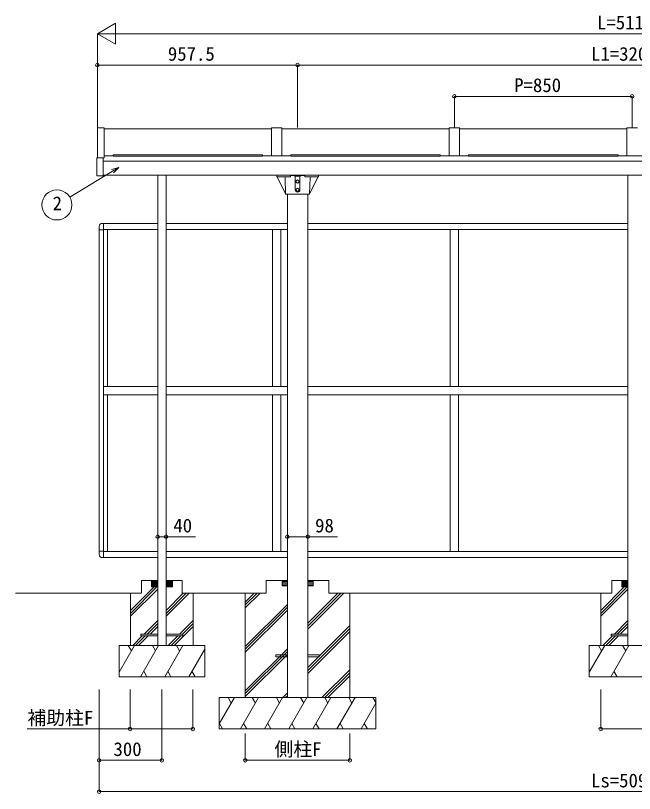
# Model space of a CAD drawing. Units: millimetres, scale not verified. Extents: x -7780 to 8280, y -5652 to 5795.
# Drawn here: x -243 to 2717, y -3504 to 219 of the extents above; entities that cross this region are included whole.
import ezdxf
from ezdxf.enums import TextEntityAlignment as Align

# ---------------------------------------------------------------- set-up
doc = ezdxf.new("R2010")
doc.units = ezdxf.units.MM
doc.header["$LTSCALE"] = 30
doc.layers.add('0-2_YKK_ZWAK', color=4, linetype='Continuous', lineweight=9)
doc.layers.add('0-3_YKK_11', color=6, linetype='Continuous', lineweight=9)
doc.styles.add('ＭＳ ゴシック', font='')
doc.styles.get('ＭＳ ゴシック').set_extended_font_data('MS Gothic')

msp = doc.modelspace()

# ---------------------------------------------------------------- linework, layer by layer
at = {"layer": '0-2_YKK_ZWAK'}
for p, q in [((148.5, -462.93), (148.5, -318.07)), ((181, -318.07), (148.5, -318.07)), ((181, -462.93), (181, -318.07)), ((981, -323.07), (181, -323.07)), ((981, -453.43), (981, -318.07)), ((1031, -318.07), (981, -318.07)), ((1031, -453.43), (1031, -318.07)), ((1831, -323.07), (1031, -323.07)), ((1831, -453.43), (1831, -318.07)), ((1881, -318.07), (1831, -318.07)), ((1881, -453.43), (1881, -318.07)), ((2681, -323.07), (1881, -323.07)), ((2680.99, -453.43), (2681, -318.07)), ((2731, -318.07), (2681, -318.07)), ((145.5, -548.93), (145.5, -462.93)), ((180.99, -462.93), (145.5, -462.93)), ((175.5, -548.93), (175.5, -462.93)), ((5236.49, -478.08), (175.5, -478.08)), ((223.49, -453.43), (181, -453.43)), ((938.49, -448.05), (223.49, -448.05)), ((223.49, -448.05), (223.49, -454.34)), ((223.49, -454.34), (938.49, -454.34)), ((938.49, -454.34), (938.49, -448.05)), ((1073.49, -453.43), (938.49, -453.43)), ((1788.49, -448.05), (1073.49, -448.05)), ((1073.49, -448.05), (1073.49, -454.34)), ((1073.49, -454.34), (1788.49, -454.34)), ((1788.49, -454.34), (1788.49, -448.05)), ((1923.49, -453.43), (1788.49, -453.43)), ((2638.49, -448.05), (1923.49, -448.05)), ((1923.49, -448.05), (1923.49, -454.34)), ((1923.49, -454.34), (2638.49, -454.34)), ((2638.49, -454.34), (2638.49, -448.05)), ((2773.49, -453.43), (2638.49, -453.43)), ((175.5, -548.93), (145.5, -548.93)), ((5236.49, -545.94), (175.5, -545.94)), ((437, -2545.94), (437, -545.94)), ((477, -2545.94), (477, -545.94)), ((1006, -551.44), (1006.27, -546.41)), ((1006, -551.44), (1006.03, -552.04)), ((1205.24, -545.94), (1006.77, -545.94)), ((1008.03, -553.94), (1072.1, -553.94)), ((1048.88, -633.94), (1008.12, -553.94)), ((1072.1, -546.94), (1072.1, -553.94)), ((1072.1, -546.94), (1139.91, -546.94)), ((1095.09, -550.44), (1095.09, -615.94)), ((1116.91, -550.44), (1116.91, -615.94)), ((1139.91, -546.94), (1139.91, -553.94)), ((1139.91, -553.94), (1203.97, -553.94)), ((1163.12, -633.94), (1203.88, -553.94)), ((1206, -551.44), (1205.74, -546.41)), ((1206, -551.44), (1205.97, -552.04)), ((2686, -2545.94), (2686, -545.94)), ((1046.26, -558.76), (1048.9, -634.49)), ((1099.5, -572.19), (1106, -568.43)), ((1099.5, -572.19), (1099.5, -579.69)), ((1106, -583.44), (1099.5, -579.69)), ((1112.5, -572.19), (1106, -568.43)), ((1106, -583.44), (1112.5, -579.69)), ((1112.5, -579.69), (1112.5, -572.19)), ((1165.75, -558.76), (1163.1, -634.49)), ((1099.5, -612.18), (1106, -608.43)), ((1099.5, -612.18), (1099.5, -619.69)), ((1106, -623.44), (1099.5, -619.69)), ((1105.09, -625.94), (1106.91, -625.94)), ((1112.5, -612.18), (1106, -608.43)), ((1106, -623.44), (1112.5, -619.69)), ((1112.5, -619.69), (1112.5, -612.18)), ((1161.6, -635.94), (1050.4, -635.94)), ((1057, -3045.94), (1057, -635.94)), ((1155, -3045.94), (1155, -635.94)), ((172, -775.94), (437, -775.94)), ((177, -775.94), (177, -1575.94)), ((477, -775.94), (1057, -775.94)), ((1155, -775.94), (2686, -775.94)), ((157, -790.94), (157, -1575.94)), ((157, -806.44), (177, -806.44)), ((437, -805.94), (177, -805.94)), ((197, -1555.94), (197, -805.94)), ((1057, -805.94), (477, -805.94)), ((986, -805.94), (986, -1555.94)), ((1026, -1555.94), (1026, -805.94)), ((2686, -805.94), (1155, -805.94)), ((1836, -805.94), (1836, -1555.94)), ((1876, -1555.94), (1876, -805.94)), ((437, -1555.94), (177, -1555.94)), ((1057, -1555.94), (477, -1555.94)), ((2686, -1555.94), (1155, -1555.94)), ((157, -2360.94), (157, -1575.94)), ((177, -2375.94), (177, -1575.94)), ((437, -1595.94), (177, -1595.94)), ((197, -1595.94), (197, -2345.94)), ((1057, -1595.94), (477, -1595.94)), ((986, -1595.94), (986, -2345.94)), ((1026, -2345.94), (1026, -1595.94)), ((2686, -1595.94), (1155, -1595.94)), ((1836, -1595.94), (1836, -2345.94)), ((1876, -2345.94), (1876, -1595.94)), ((157, -2345.44), (177, -2345.44)), ((172, -2375.94), (437, -2375.94)), ((437, -2345.94), (177, -2345.94)), ((1057, -2345.94), (477, -2345.94)), ((477, -2375.94), (1057, -2375.94)), ((2686, -2345.94), (1155, -2345.94)), ((1155, -2375.94), (2686, -2375.94)), ((407, -2485.94), (407, -2515.94)), ((407, -2514.82), (435.88, -2485.94)), ((407, -2511.99), (433.05, -2485.94)), ((407, -2509.17), (430.23, -2485.94)), ((407, -2506.34), (427.4, -2485.94)), ((407, -2503.51), (424.57, -2485.94)), ((407, -2500.68), (421.74, -2485.94)), ((407, -2497.85), (418.91, -2485.94)), ((407, -2495.02), (416.08, -2485.94)), ((407, -2492.2), (413.26, -2485.94)), ((407, -2489.37), (410.43, -2485.94)), ((407, -2486.54), (407.6, -2485.94)), ((408.71, -2515.94), (437, -2487.65)), ((411.54, -2515.94), (437, -2490.48)), ((414.37, -2515.94), (437, -2493.31)), ((437, -2795.94), (437, -2475.94)), ((477, -2795.94), (477, -2475.94)), ((477, -2514.82), (505.88, -2485.94)), ((477, -2511.99), (503.05, -2485.94)), ((477, -2509.17), (500.23, -2485.94)), ((477, -2506.34), (497.4, -2485.94)), ((477, -2503.51), (494.57, -2485.94)), ((477, -2500.68), (491.74, -2485.94)), ((477, -2497.85), (488.91, -2485.94)), ((477, -2495.02), (486.08, -2485.94)), ((477, -2492.2), (483.26, -2485.94)), ((477, -2489.37), (480.43, -2485.94)), ((477, -2486.54), (477.6, -2485.94)), ((478.71, -2515.94), (507, -2487.65)), ((481.54, -2515.94), (507, -2490.48)), ((484.37, -2515.94), (507, -2493.31)), ((507, -2485.94), (507, -2515.94)), ((956, -2485.94), (956, -2545.94)), ((956, -2485.94), (1057, -2485.94)), ((1032, -2489.8), (1057, -2489.8)), ((1155, -2489.8), (1180, -2489.8)), ((2656, -2485.94), (2656, -2515.94)), ((2656, -2514.82), (2684.88, -2485.94)), ((2656, -2511.99), (2682.05, -2485.94)), ((2656, -2509.17), (2679.23, -2485.94)), ((2656, -2506.34), (2676.4, -2485.94)), ((2656, -2503.51), (2673.57, -2485.94)), ((2656, -2500.68), (2670.74, -2485.94)), ((2656, -2497.85), (2667.91, -2485.94)), ((2656, -2495.02), (2665.08, -2485.94)), ((2656, -2492.2), (2662.26, -2485.94)), ((2656, -2489.37), (2659.43, -2485.94)), ((2656, -2486.54), (2656.6, -2485.94)), ((2657.71, -2515.94), (2686, -2487.65)), ((2660.54, -2515.94), (2686, -2490.48)), ((2663.37, -2515.94), (2686, -2493.31)), ((2686, -2795.94), (2686, -2475.94)), ((307, -2628.28), (419.34, -2515.94)), ((307, -2642.42), (433.49, -2515.94)), ((307, -2656.57), (437, -2526.57)), ((437, -2515.94), (407, -2515.94)), ((417.2, -2515.94), (437, -2496.14)), ((420.03, -2515.94), (437, -2498.96)), ((422.85, -2515.94), (437, -2501.79)), ((425.68, -2515.94), (437, -2504.62)), ((428.51, -2515.94), (437, -2507.45)), ((431.34, -2515.94), (437, -2510.28)), ((434.17, -2515.94), (437, -2513.11)), ((477, -2515.94), (507, -2515.94)), ((487.2, -2515.94), (507, -2496.14)), ((490.03, -2515.94), (507, -2498.96)), ((492.85, -2515.94), (507, -2501.79)), ((495.68, -2515.94), (507, -2504.62)), ((498.51, -2515.94), (507, -2507.45)), ((501.34, -2515.94), (507, -2510.28)), ((504.17, -2515.94), (507, -2513.11)), ((1032, -2496.15), (1057, -2496.15)), ((1032, -2502.5), (1057, -2502.5)), ((1032, -2508.85), (1057, -2508.85)), ((1155, -2496.15), (1180, -2496.15)), ((1155, -2502.5), (1180, -2502.5)), ((1155, -2508.85), (1180, -2508.85)), ((2556, -2628.28), (2668.34, -2515.94)), ((2556, -2642.42), (2682.49, -2515.94)), ((2556, -2656.57), (2686, -2526.57)), ((2686, -2515.94), (2656, -2515.94)), ((2666.2, -2515.94), (2686, -2496.14)), ((2669.03, -2515.94), (2686, -2498.96)), ((2671.85, -2515.94), (2686, -2501.79)), ((2674.68, -2515.94), (2686, -2504.62)), ((2677.51, -2515.94), (2686, -2507.45)), ((2680.34, -2515.94), (2686, -2510.28)), ((2683.17, -2515.94), (2686, -2513.11)), ((-242.73, -2545.94), (357.5, -2545.94)), ((307, -2795.94), (307, -2545.94)), ((477, -2628.28), (559.34, -2545.94)), ((477, -2642.42), (573.49, -2545.94)), ((477, -2656.57), (587.63, -2545.94)), ((552.5, -2545.94), (956, -2545.94)), ((607, -2795.94), (607, -2545.94)), ((856, -3045.94), (856, -2545.94)), ((856, -2588.28), (898.35, -2545.94)), ((856, -2602.43), (912.49, -2545.94)), ((856, -2616.57), (926.63, -2545.94)), ((1155, -2689.28), (1298.35, -2545.94)), ((1155, -2703.42), (1312.49, -2545.94)), ((1155, -2717.57), (1326.63, -2545.94)), ((1256, -2545.94), (2608.5, -2545.94)), ((1356, -3045.94), (1356, -2545.94)), ((2556, -2795.94), (2556, -2545.94)), ((856, -2800.41), (1057, -2599.42)), ((856, -2814.56), (1057, -2613.56)), ((856, -2828.7), (1057, -2627.7)), ((371.97, -2741.44), (437, -2676.41)), ((541.97, -2741.44), (607, -2676.41)), ((2620.97, -2741.44), (2686, -2676.41)), ((386.12, -2741.44), (437, -2690.56)), ((400.26, -2741.44), (437, -2704.7)), ((515.76, -2795.94), (607, -2704.7)), ((556.12, -2741.44), (607, -2690.56)), ((1155, -2901.41), (1356, -2700.41)), ((1155, -2915.55), (1356, -2714.56)), ((2635.12, -2741.44), (2686, -2690.56)), ((2649.26, -2741.44), (2686, -2704.7)), ((317.47, -2795.94), (362.97, -2750.44)), ((331.62, -2795.94), (377.12, -2750.44)), ((345.76, -2795.94), (391.26, -2750.44)), ((357, -2741.44), (357, -2750.44)), ((357, -2741.44), (437, -2741.44)), ((357, -2750.44), (437, -2750.44)), ((477, -2741.44), (557, -2741.44)), ((477, -2750.44), (557, -2750.44)), ((487.47, -2795.94), (532.97, -2750.44)), ((501.62, -2795.94), (547.12, -2750.44)), ((557, -2741.44), (557, -2750.44)), ((1155, -2929.7), (1356, -2728.7)), ((2566.47, -2795.94), (2611.97, -2750.44)), ((2580.62, -2795.94), (2626.12, -2750.44)), ((2594.76, -2795.94), (2640.26, -2750.44)), ((2606, -2741.44), (2686, -2741.44)), ((252, -2795.94), (662, -2795.94)), ((252, -2945.93), (252, -2795.94)), ((252, -2924.26), (326.08, -2795.94)), ((311.08, -2821.92), (296.08, -2795.93)), ((354.95, -2945.93), (441.56, -2795.94)), ((426.55, -2821.92), (411.55, -2795.93)), ((470.42, -2945.93), (557.03, -2795.94)), ((542.02, -2821.92), (527.02, -2795.93)), ((585.89, -2945.93), (662, -2814.12)), ((856, -3012.54), (1057, -2811.55)), ((856, -3026.69), (1057, -2825.69)), ((2501, -2795.94), (2911, -2795.94)), ((2501, -2945.93), (2501, -2795.94)), ((2501, -2924.26), (2575.08, -2795.94)), ((2560.08, -2821.92), (2545.08, -2795.93)), ((2603.95, -2945.93), (2690.55, -2795.94)), ((2675.55, -2821.92), (2660.55, -2795.93)), ((856, -3040.83), (1057, -2839.83)), ((1002, -2841.44), (1057, -2841.44)), ((1002, -2841.44), (1002, -2850.44)), ((1057, -2850.44), (1002, -2850.44)), ((1155, -2841.44), (1210, -2841.44)), ((1210, -2850.44), (1155, -2850.44)), ((1210, -2841.44), (1210, -2850.44)), ((369.95, -2919.96), (384.95, -2945.93)), ((485.42, -2919.96), (500.42, -2945.93)), ((600.89, -2919.96), (615.89, -2945.93)), ((1222.61, -3045.94), (1356, -2912.55)), ((1236.75, -3045.94), (1356, -2926.69)), ((1250.89, -3045.94), (1356, -2940.83)), ((2618.95, -2919.96), (2633.95, -2945.93)), ((731, -3171.82), (803.68, -3045.93)), ((731, -3045.94), (1481, -3045.94)), ((731, -3195.93), (731, -3045.94)), ((788.67, -3071.92), (773.67, -3045.94)), ((832.54, -3195.93), (919.15, -3045.93)), ((904.15, -3071.92), (889.15, -3045.93)), ((948.01, -3195.93), (1034.62, -3045.93)), ((1019.61, -3071.92), (1004.61, -3045.94)), ((1034.74, -3045.94), (1057, -3023.68)), ((1048.88, -3045.94), (1057, -3037.82)), ((1063.48, -3195.93), (1150.09, -3045.94)), ((1135.09, -3071.92), (1120.08, -3045.93)), ((1178.95, -3195.93), (1265.56, -3045.94)), ((1250.56, -3071.92), (1235.55, -3045.93)), ((1294.42, -3195.93), (1381.03, -3045.94)), ((1366.03, -3071.92), (1351.03, -3045.93)), ((1466.5, -3045.94), (1481.5, -3071.92)), ((1481, -3195.93), (1481, -3045.94)), ((1409.89, -3195.93), (1481, -3072.78)), ((731, -3195.93), (1481, -3195.93)), ((732.07, -3169.96), (747.07, -3195.93)), ((847.54, -3169.96), (862.54, -3195.93)), ((963.01, -3169.96), (978.01, -3195.93)), ((1078.48, -3169.95), (1093.48, -3195.93)), ((1193.95, -3169.96), (1208.95, -3195.93)), ((1309.42, -3169.96), (1324.42, -3195.93)), ((1424.89, -3169.96), (1439.89, -3195.93))]:
    msp.add_line(p, q, dxfattribs=at)
for points in [[(437, -2485.94), (359.5, -2485.94), (359.5, -2545.94)], [(477, -2485.94), (554.5, -2485.94), (554.5, -2545.94)], [(1155, -2485.94), (1256, -2485.94), (1256, -2545.94)], [(2686, -2485.94), (2608.5, -2485.94), (2608.5, -2545.94)], [(2606, -2741.44), (2606, -2750.44), (2686, -2750.44)], [(252, -2945.93), (662, -2945.93), (662, -2795.94)], [(2501, -2945.93), (2911, -2945.93), (2911, -2795.94)]]:
    msp.add_lwpolyline(points, dxfattribs=at)
for points in [[(1057, -2510.94), (1032, -2510.94), (1032, -2485.94), (1057, -2485.94)], [(1155, -2485.94), (1180, -2485.94), (1180, -2510.94), (1155, -2510.94)]]:
    msp.add_lwpolyline(points, close=True, dxfattribs=at)
for centre, radius in [((1106, -575.94), 8), ((1106, -575.94), 7.7), ((1106, -575.94), 6.5), ((1106, -615.94), 8), ((1106, -615.94), 7.7), ((1106, -615.94), 6.5)]:
    msp.add_circle(centre, radius, dxfattribs=at)
for centre, radius, start, end in [((1008.03, -551.94), 2, 182.99119, 270), ((1006.77, -546.44), 0.5, 90, 176.99089), ((1041.26, -558.94), 5, 2.00073, 90), ((1106, -491.4), 60.03, 247.67476, 292.32589), ((1170.74, -558.94), 5, 90, 177.99915), ((1203.97, -551.94), 2, 270, 357.00881), ((1205.24, -546.44), 0.5, 3.00911, 90), ((1105.09, -615.94), 10, 180, 270), ((1106.91, -615.94), 10, 270, 0), ((1050.4, -634.44), 1.5, 181.99382, 270), ((1161.6, -634.44), 1.5, 270, 358.00659), ((172, -790.94), 15, 90, 180), ((172, -2360.94), 15, 180, 270)]:
    msp.add_arc(centre, radius, start, end, dxfattribs=at)
at = {"layer": '0-3_YKK_11'}
for p, q in [((148.5, 131.93), (235.1, 181.93)), ((235.1, 81.93), (235.1, 181.93)), ((148.5, -317.07), (148.5, 132.93)), ((148.5, 131.93), (235.1, 81.93)), ((148.5, 131.93), (321.7, 131.93)), ((5163.49, 131.93), (248.5, 131.93)), ((148.5, -317.07), (148.5, -17.07)), ((1106, -18.07), (148.5, -18.07)), ((1106, -317.07), (1106, -17.07)), ((1106, -317.07), (1106, -17.07)), ((1106, -18.07), (4305.99, -18.07)), ((1856, -317.07), (1856, -167.07)), ((1856, -168.07), (2706, -168.07)), ((2706, -317.07), (2706, -167.07)), ((477, -2276.81), (477, -2276.81)), ((157, -3006.93), (157, -3346.93)), ((157, -3006.93), (157, -3496.93)), ((305, -3006.93), (305, -3196.93)), ((457, -3006.93), (457, -3346.93)), ((605, -3006.93), (605, -3196.93)), ((2556, -3006.93), (2556, -3196.93)), ((856, -3216.93), (856, -3346.93)), ((1356, -3216.93), (1356, -3346.93)), ((157, -3345.93), (457, -3345.93)), ((856, -3345.93), (1356, -3345.93)), ((157, -3495.93), (5255, -3495.93))]:
    msp.add_line(p, q, dxfattribs=at)
for points in [[(250.54, -507.95), (221.49, -525.62), (16.36, -650.37)], [(216.76, -517.84), (250.54, -507.95), (226.23, -533.4)], [(437, -2275.81), (477, -2275.81), (618.2, -2275.81)], [(1057, -2275.81), (1155, -2275.81), (1296.2, -2275.81)], [(605, -3195.93), (305, -3195.93), (-186.7, -3195.93)], [(2556, -3195.93), (2856, -3195.93), (3198.8, -3195.93)]]:
    msp.add_lwpolyline(points, dxfattribs=at)
for centre, radius in [((148.5, -18.07), 8.5), ((1106, -18.07), 8.5), ((1106, -18.07), 8.5), ((1856, -168.07), 8.5), ((2706, -168.07), 8.5), ((-45.15, -687.78), 72), ((437, -2275.81), 8.5), ((477, -2275.81), 8.5), ((1057, -2275.81), 8.5), ((1155, -2275.81), 8.5), ((305, -3195.93), 8.5), ((605, -3195.93), 8.5), ((2556, -3195.93), 8.5), ((157, -3345.93), 8.5), ((457, -3345.93), 8.5), ((856, -3345.93), 8.5), ((1356, -3345.93), 8.5), ((157, -3495.93), 8.5)]:
    msp.add_circle(centre, radius, dxfattribs=at)

# ---------------------------------------------------------------- texts
at = {"layer": '0-3_YKK_11', "style": 'ＭＳ ゴシック'}
for s, p in [('L=5115', (2538, 132.93)), ('957.5', (485.65, -17.27)), ('L1=3200', (2509.2, -17.47)), ('P=850', (2141.8, -167.27)), ('2', (-65.31, -732.78)), ('40', (511.8, -2275.01)), ('98', (1189.8, -2275.01)), ('補助柱F', (-185.9, -3195.13)), ('300', (225.4, -3345.13)), ('側柱F', (995.6, -3345.13)), ('Ls=5098', (2509.2, -3495.13))]:
    msp.add_text(s, height=65.98, dxfattribs=at).set_placement(p, align=Align.BOTTOM_LEFT)

doc.saveas('drawing.dxf')
